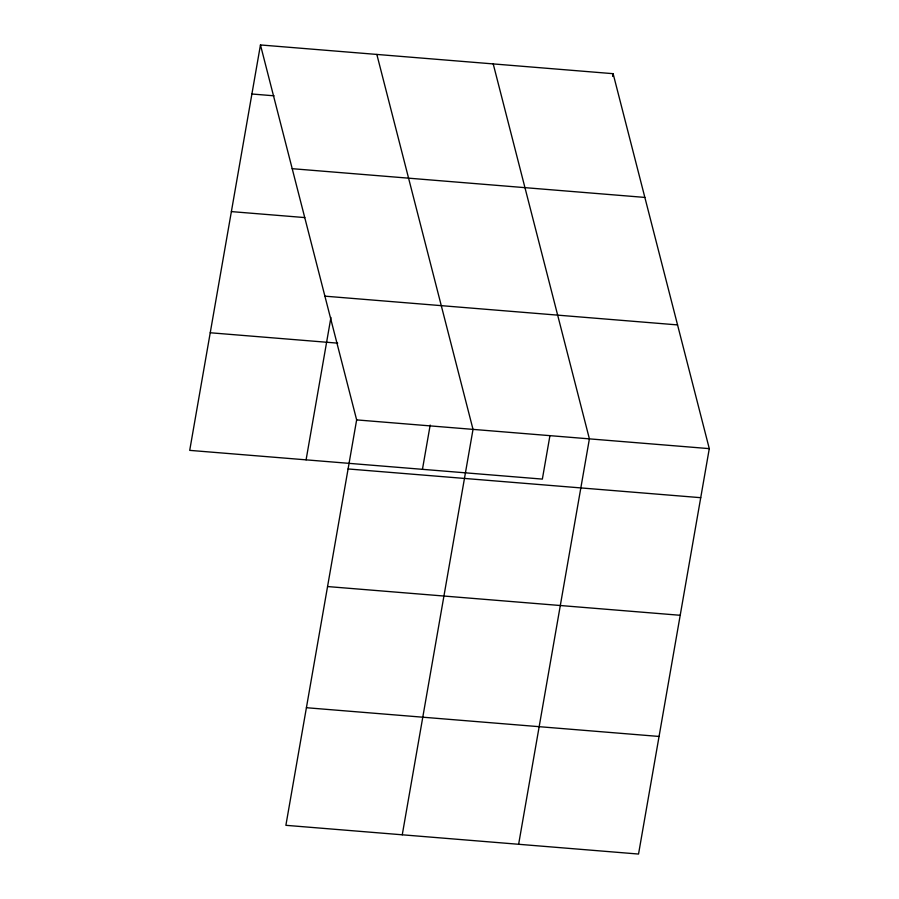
<?xml version="1.0" encoding="UTF-8"?>
<svg xmlns="http://www.w3.org/2000/svg" width="899" height="899" viewBox="0 0 899 899"><rect width="100%" height="100%" fill="white"/><g stroke="black" fill="none" stroke-linecap="round" stroke-linejoin="round"><path stroke-width="1.35" d="M260.463 44.95L356.645 419.9L285.882 825.316L638.537 854.05L709.289 448.635L613.118 73.684L260.463 44.95L189.711 450.365L542.355 479.1L549.84 436.206M306.087 459.85L330.933 317.459M422.451 469.323L430.183 425.058M402.258 834.8L473.02 429.385L376.838 54.434M612.635 76.415L613.118 73.684M518.633 844.285L589.396 438.869L493.214 63.919M251.9 94.002L274.071 95.811M292.209 168.686L644.853 197.42M231.38 211.602L304.806 217.58M324.91 296.164L677.554 324.91M210.231 332.765L337.687 343.148M356.645 419.9L709.289 448.635M348.082 468.952L700.726 497.686M327.562 586.553L680.206 615.287M306.413 707.715L659.057 736.45"/></g></svg>
